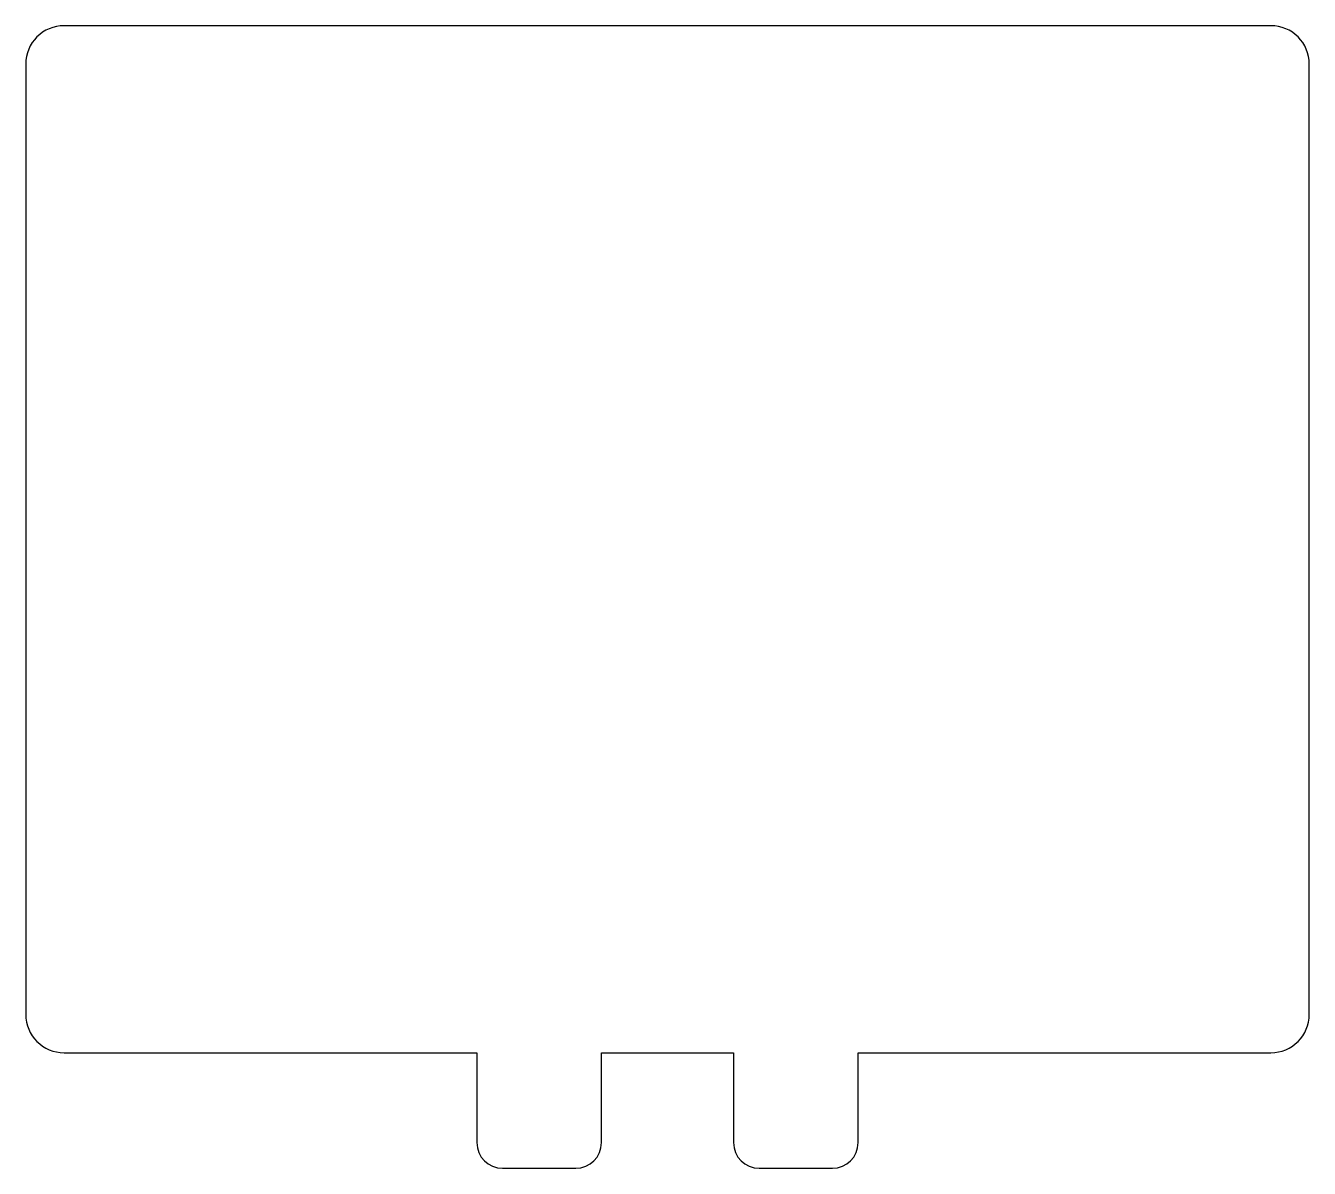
# Model space of a CAD drawing. Header units: millimetres. Extents: x -50 to 50, y -49 to 40.
import ezdxf

# ---------------------------------------------------------------- set-up
doc = ezdxf.new("R2010")
doc.units = ezdxf.units.MM

msp = doc.modelspace()

# ---------------------------------------------------------------- linework, layer by layer
msp.add_lwpolyline([(47, -40, 0.41421), (50, -37), (50, 37, 0.41421), (47, 40), (-47, 40, 0.41421), (-50, 37), (-50, -37, 0.41421), (-47, -40), (-14.85, -40), (-14.85, -47, 0.41421), (-12.85, -49), (-7.15, -49, 0.41421), (-5.15, -47), (-5.15, -40), (5.15, -40), (5.15, -47, 0.41421), (7.15, -49), (12.85, -49, 0.41421), (14.85, -47), (14.85, -40)], format="xyb", close=True)

doc.saveas('drawing.dxf')
